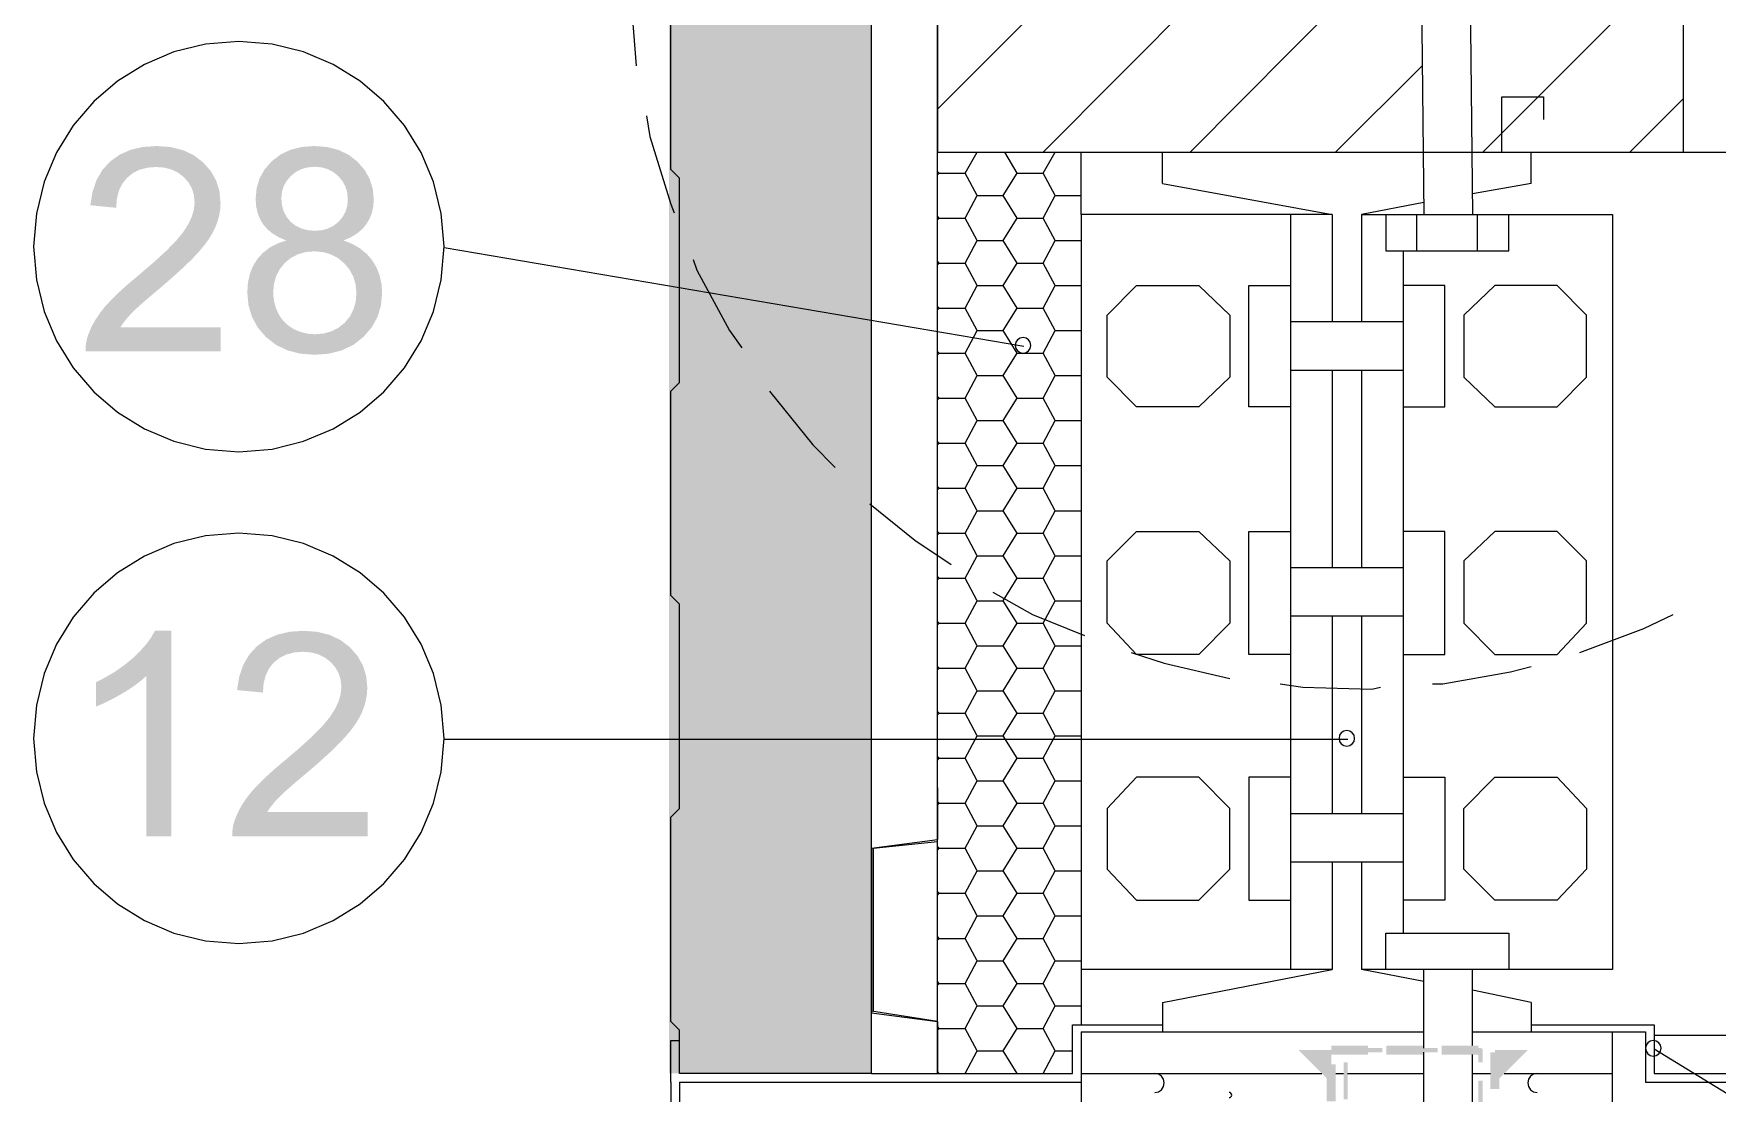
# Model space of a CAD drawing. Header units: millimetres. Extents: x 0 to 5940, y 0 to 8400.
# Drawn here: x 4492.7 to 4904.4, y 6431.9 to 6691 of the extents above; entities that cross this region are included whole.
import ezdxf

# ---------------------------------------------------------------- set-up
doc = ezdxf.new("R2010")
doc.units = ezdxf.units.MM
doc.header["$LTSCALE"] = 20
doc.layers.add('1-CORTE-LINEAS', color=7, linetype='Continuous')
doc.layers.add('1-CORTE-RELLENOS', color=9, linetype='Continuous')

msp = doc.modelspace()

# ---------------------------------------------------------------- hatches: boundary and pattern name
at = {"layer": '1-CORTE-RELLENOS'}
h = msp.add_hatch(color=51, dxfattribs=at)
h.dxf.hatch_style = 1
h.paths.add_polyline_path([(4697.58, 6763.89), (4697.58, 6436.82), (4648.05, 6436.82), (4648.05, 6763.89)])
h = msp.add_hatch(color=7, dxfattribs=at)
h.dxf.hatch_style = 1
h.paths.add_polyline_path([(4538.44, 6619.25), (4538.44, 6613.35), (4505.37, 6613.35), (4505.39, 6614.44), (4505.52, 6615.51), (4505.75, 6616.56), (4506.09, 6617.59), (4506.81, 6619.29), (4507.72, 6620.96), (4508.82, 6622.62), (4510.11, 6624.26), (4511.67, 6625.95), (4513.52, 6627.78), (4515.69, 6629.73), (4518.16, 6631.81), (4521.9, 6635), (4524.99, 6637.82), (4527.41, 6640.29), (4529.18, 6642.4), (4530.43, 6644.33), (4531.33, 6646.2), (4531.87, 6648.02), (4532.05, 6649.78), (4531.88, 6651.55), (4531.39, 6653.17), (4530.56, 6654.64), (4529.4, 6655.96), (4528, 6657.04), (4526.4, 6657.82), (4524.61, 6658.28), (4522.62, 6658.44), (4520.52, 6658.27), (4518.63, 6657.78), (4516.96, 6656.95), (4515.51, 6655.79), (4514.35, 6654.34), (4513.53, 6652.63), (4513.03, 6650.67), (4512.87, 6648.46), (4506.53, 6649.07), (4507.08, 6652.38), (4508.08, 6655.28), (4509.53, 6657.76), (4511.43, 6659.82), (4513.73, 6661.45), (4516.39, 6662.63), (4519.41, 6663.33), (4522.79, 6663.56), (4526.18, 6663.31), (4529.2, 6662.56), (4531.86, 6661.3), (4534.14, 6659.54), (4536, 6657.44), (4537.32, 6655.09), (4538.12, 6652.5), (4538.39, 6649.67), (4538.31, 6648.16), (4538.07, 6646.67), (4537.67, 6645.19), (4537.12, 6643.72), (4536.41, 6642.26), (4535.49, 6640.77), (4534.36, 6639.23), (4533.04, 6637.66), (4531.4, 6635.91), (4529.28, 6633.85), (4526.68, 6631.5), (4523.61, 6628.84), (4521.08, 6626.71), (4519.05, 6624.95), (4517.52, 6623.57), (4516.5, 6622.55), (4515.76, 6621.73), (4515.08, 6620.9), (4514.46, 6620.07), (4513.91, 6619.25)])
h = msp.add_hatch(color=7, dxfattribs=at)
h.dxf.hatch_style = 1
h.paths.add_polyline_path([(4552.31, 6639.73), (4550.41, 6638.73), (4548.78, 6637.47), (4547.41, 6635.95), (4546.32, 6634.21), (4545.55, 6632.28), (4545.08, 6630.14), (4544.93, 6627.79), (4545.21, 6624.67), (4546.06, 6621.81), (4547.47, 6619.21), (4549.45, 6616.88), (4551.91, 6614.97), (4554.72, 6613.61), (4557.89, 6612.79), (4561.41, 6612.52), (4564.92, 6612.79), (4568.08, 6613.61), (4570.88, 6614.97), (4573.32, 6616.88), (4575.32, 6619.18), (4576.75, 6621.73), (4577.61, 6624.55), (4577.89, 6627.63), (4577.74, 6629.86), (4577.28, 6631.94), (4576.53, 6633.86), (4575.47, 6635.62), (4574.14, 6637.18), (4572.53, 6638.51), (4570.64, 6639.61), (4568.47, 6640.47), (4570.22, 6641.23), (4571.73, 6642.14), (4573, 6643.21), (4574.03, 6644.44), (4574.83, 6645.79), (4575.4, 6647.25), (4575.74, 6648.82), (4575.85, 6650.5), (4575.6, 6653.13), (4574.84, 6655.54), (4573.59, 6657.76), (4571.83, 6659.76), (4569.68, 6661.43), (4567.21, 6662.61), (4564.42, 6663.33), (4561.3, 6663.56), (4558.21, 6663.33), (4555.44, 6662.63), (4553, 6661.45), (4550.88, 6659.82), (4549.17, 6657.86), (4547.94, 6655.68), (4547.21, 6653.28), (4546.97, 6650.67), (4547.08, 6648.91), (4547.42, 6647.29), (4547.99, 6645.8), (4548.79, 6644.44), (4549.84, 6643.21), (4551.14, 6642.14), (4552.68, 6641.23), (4554.47, 6640.47)])
h.paths.add_polyline_path([(4553.25, 6650.89), (4553.4, 6652.38), (4553.83, 6653.76), (4554.56, 6655.05), (4555.57, 6656.23), (4556.8, 6657.22), (4558.18, 6657.93), (4559.72, 6658.35), (4561.41, 6658.49), (4563.08, 6658.35), (4564.59, 6657.91), (4565.97, 6657.19), (4567.2, 6656.18), (4568.21, 6654.97), (4568.94, 6653.62), (4569.37, 6652.13), (4569.51, 6650.5), (4569.37, 6648.96), (4568.95, 6647.53), (4568.24, 6646.23), (4567.25, 6645.04), (4566.04, 6644.08), (4564.67, 6643.39), (4563.15, 6642.98), (4561.47, 6642.84), (4559.73, 6642.98), (4558.16, 6643.39), (4556.75, 6644.08), (4555.51, 6645.04), (4554.52, 6646.25), (4553.81, 6647.63), (4553.39, 6649.17)])
h.paths.add_polyline_path([(4551.27, 6627.79), (4551.44, 6629.85), (4551.97, 6631.73), (4552.85, 6633.43), (4554.08, 6634.96), (4555.6, 6636.21), (4557.31, 6637.1), (4559.21, 6637.64), (4561.3, 6637.82), (4563.41, 6637.64), (4565.33, 6637.09), (4567.07, 6636.18), (4568.63, 6634.9), (4569.93, 6633.34), (4570.86, 6631.6), (4571.42, 6629.68), (4571.61, 6627.57), (4571.43, 6625.48), (4570.89, 6623.58), (4569.99, 6621.87), (4568.74, 6620.35), (4567.21, 6619.12), (4565.49, 6618.24), (4563.57, 6617.71), (4561.47, 6617.54), (4560.08, 6617.62), (4558.74, 6617.87), (4557.44, 6618.28), (4556.17, 6618.86), (4555.03, 6619.61), (4554.03, 6620.49), (4553.18, 6621.51), (4552.48, 6622.66), (4551.95, 6623.92), (4551.57, 6625.19), (4551.34, 6626.48)])
h = msp.add_hatch(color=7, dxfattribs=at)
h.dxf.hatch_style = 1
h.paths.add_polyline_path([(4526.33, 6494.82), (4520.21, 6494.82), (4520.21, 6533.95), (4518.99, 6532.88), (4517.61, 6531.82), (4516.07, 6530.76), (4514.37, 6529.71), (4512.62, 6528.72), (4510.96, 6527.86), (4509.39, 6527.12), (4507.92, 6526.51), (4507.92, 6532.46), (4510.4, 6533.74), (4512.73, 6535.13), (4514.89, 6536.66), (4516.9, 6538.31), (4518.69, 6540.03), (4520.19, 6541.72), (4521.41, 6543.39), (4522.36, 6545.03), (4526.33, 6545.03)])
h = msp.add_hatch(color=7, dxfattribs=at)
h.dxf.hatch_style = 1
h.paths.add_polyline_path([(4574.32, 6500.71), (4574.32, 6494.82), (4541.25, 6494.82), (4541.27, 6495.9), (4541.4, 6496.98), (4541.63, 6498.03), (4541.97, 6499.06), (4542.69, 6500.76), (4543.6, 6502.43), (4544.7, 6504.09), (4545.99, 6505.73), (4547.55, 6507.42), (4549.4, 6509.24), (4551.57, 6511.2), (4554.04, 6513.28), (4557.78, 6516.46), (4560.87, 6519.29), (4563.3, 6521.75), (4565.06, 6523.87), (4566.31, 6525.79), (4567.21, 6527.67), (4567.75, 6529.49), (4567.93, 6531.25), (4567.76, 6533.02), (4567.27, 6534.64), (4566.44, 6536.11), (4565.28, 6537.43), (4563.88, 6538.51), (4562.29, 6539.29), (4560.49, 6539.75), (4558.5, 6539.91), (4556.4, 6539.74), (4554.51, 6539.24), (4552.84, 6538.42), (4551.39, 6537.26), (4550.23, 6535.81), (4549.41, 6534.1), (4548.91, 6532.14), (4548.75, 6529.93), (4542.41, 6530.54), (4542.96, 6533.85), (4543.96, 6536.75), (4545.41, 6539.22), (4547.31, 6541.28), (4549.61, 6542.92), (4552.27, 6544.09), (4555.29, 6544.8), (4558.67, 6545.03), (4562.06, 6544.78), (4565.08, 6544.02), (4567.74, 6542.76), (4570.02, 6541.01), (4571.88, 6538.9), (4573.2, 6536.56), (4574, 6533.97), (4574.27, 6531.14), (4574.19, 6529.63), (4573.95, 6528.13), (4573.55, 6526.65), (4573, 6525.19), (4572.29, 6523.73), (4571.37, 6522.23), (4570.25, 6520.7), (4568.92, 6519.13), (4567.28, 6517.37), (4565.16, 6515.32), (4562.56, 6512.96), (4559.5, 6510.31), (4556.96, 6508.18), (4554.93, 6506.42), (4553.4, 6505.03), (4552.38, 6504.02), (4551.64, 6503.2), (4550.96, 6502.37), (4550.34, 6501.54), (4549.79, 6500.71)])
h = msp.add_hatch(color=7, dxfattribs=at)
h.dxf.hatch_style = 1
h.paths.add_polyline_path([(4818.98, 6442.01), (4813.48, 6442.01), (4813.48, 6443.01), (4818.98, 6443.01), (4818.98, 6443.61), (4809.98, 6443.61), (4809.98, 6442.51), (4809.98, 6441.41), (4818.98, 6441.41)])
h = msp.add_hatch(color=7, dxfattribs=at)
h.dxf.hatch_style = 1
h.paths.add_polyline_path([(4813.48, 6443.01), (4813.48, 6442.01), (4822.48, 6442.01), (4822.48, 6443.01)])
h = msp.add_hatch(color=7, dxfattribs=at)
h.dxf.hatch_style = 1
h.paths.add_polyline_path([(4826.98, 6442.01), (4826.98, 6443.01), (4832.48, 6443.01), (4832.48, 6443.61), (4823.48, 6443.61), (4823.48, 6441.41), (4832.48, 6441.41), (4832.48, 6442.01)])
h = msp.add_hatch(color=7, dxfattribs=at)
h.dxf.hatch_style = 1
h.paths.add_polyline_path([(4826.98, 6442.01), (4835.98, 6442.01), (4835.98, 6443.01), (4826.98, 6443.01)])
h = msp.add_hatch(color=7, dxfattribs=at)
h.dxf.hatch_style = 1
h.paths.add_polyline_path([(4845.98, 6442.01), (4840.48, 6442.01), (4840.48, 6443.01), (4845.98, 6443.01), (4845.98, 6443.61), (4836.98, 6443.61), (4836.98, 6441.41), (4845.98, 6441.41)])
h = msp.add_hatch(color=7, dxfattribs=at)
h.dxf.hatch_style = 1
h.paths.add_polyline_path([(4846.98, 6442.51), (4846.95, 6442.73), (4846.85, 6442.89), (4846.69, 6442.98), (4846.48, 6443.01), (4840.48, 6443.01), (4840.48, 6442.01), (4845.98, 6442.01), (4845.98, 6439.51), (4846.98, 6439.51)])
h = msp.add_hatch(color=7, dxfattribs=at)
h.dxf.hatch_style = 1
h.paths.add_polyline_path([(4809.98, 6442.51), (4801.98, 6442.51), (4809.98, 6434.51)])
h = msp.add_hatch(color=7, dxfattribs=at)
h.dxf.hatch_style = 1
h.paths.add_polyline_path([(4809.98, 6434.51), (4808.88, 6435.61), (4808.88, 6430.01), (4811.08, 6430.01), (4811.08, 6439.01), (4809.98, 6439.01)])
h = msp.add_hatch(color=7, dxfattribs=at)
h.dxf.hatch_style = 1
h.paths.add_polyline_path([(4813.98, 6430.51), (4813.98, 6439.51), (4812.98, 6439.51), (4812.98, 6430.51)])
h = msp.add_hatch(color=7, dxfattribs=at)
h.dxf.hatch_style = 1
h.paths.add_polyline_path([(4851.08, 6435.61), (4849.98, 6434.51), (4849.98, 6442.01), (4848.88, 6442.01), (4848.88, 6433.01), (4851.08, 6433.01)])
h = msp.add_hatch(color=7, dxfattribs=at)
h.dxf.hatch_style = 1
h.paths.add_polyline_path([(4849.98, 6442.51), (4857.98, 6442.51), (4849.98, 6434.51)])
h = msp.add_hatch(color=7, dxfattribs=at)
h.dxf.hatch_style = 1
h.paths.add_polyline_path([(4845.98, 6435.01), (4845.98, 6426.01), (4846.98, 6426.01), (4846.98, 6435.01)])

# ---------------------------------------------------------------- linework, layer by layer
at = {"layer": '1-CORTE-LINEAS', "color": 7, "lineweight": 15}
for p, q in [((4831.36, 6771.25), (4832.62, 6646.79)), ((4843.21, 6771.25), (4844.48, 6646.79)), ((4697.58, 6436.82), (4697.58, 6763.2)), ((4748.81, 6646.79), (4748.81, 6662.03)), ((4768.7, 6662.03), (4858.88, 6662.03)), ((4768.7, 6654.41), (4768.7, 6662.03)), ((4858.88, 6654.41), (4858.88, 6662.03)), ((4768.7, 6654.41), (4810.19, 6646.79)), ((4858.88, 6654.41), (4844.48, 6651.87)), ((4832.62, 6649.75), (4817.38, 6646.79)), ((4800.03, 6646.79), (4800.03, 6462.22)), ((4810.19, 6646.79), (4810.19, 6620.55)), ((4817.38, 6646.79), (4817.38, 6620.55)), ((4830.93, 6637.9), (4830.93, 6646.79)), ((4845.74, 6637.9), (4845.74, 6646.79)), ((4593.03, 6638.76), (4734.84, 6614.63)), ((4827.54, 6637.9), (4827.54, 6471.1)), ((4827.54, 6620.55), (4800.03, 6620.55)), ((4827.54, 6608.69), (4800.03, 6608.69)), ((4810.19, 6608.69), (4810.19, 6560.43)), ((4817.38, 6608.69), (4817.38, 6560.43)), ((4827.54, 6560.43), (4800.03, 6560.43)), ((4827.54, 6548.58), (4800.03, 6548.58)), ((4810.19, 6548.58), (4810.19, 6500.32)), ((4817.38, 6548.58), (4817.38, 6500.32)), ((4593.03, 6518.52), (4813.99, 6518.52)), ((4827.54, 6500.32), (4800.03, 6500.32)), ((4697.58, 6491.86), (4713.67, 6493.97)), ((4698, 6491.86), (4713.67, 6493.55)), ((4697.58, 6491.86), (4697.58, 6451.63)), ((4698, 6491.86), (4698, 6452.06)), ((4827.54, 6488.47), (4800.03, 6488.47)), ((4810.19, 6488.47), (4810.19, 6462.22)), ((4817.38, 6488.47), (4817.38, 6462.22)), ((4748.81, 6462.22), (4748.81, 6448.67)), ((4768.7, 6454.18), (4810.19, 6462.22)), ((4832.62, 6459.25), (4817.38, 6462.22)), ((4832.62, 6443.01), (4832.62, 6462.22)), ((4844.48, 6443.61), (4844.48, 6462.22)), ((4858.88, 6454.18), (4844.48, 6457.14)), ((4768.7, 6454.18), (4768.7, 6446.97)), ((4768.7, 6454.18), (4768.7, 6446.97)), ((4858.88, 6454.18), (4858.88, 6446.97)), ((4713.67, 6449.52), (4713.67, 6436.82)), ((4713.67, 6449.52), (4713.67, 6436.82)), ((4748.81, 6446.97), (4832.62, 6446.97)), ((4844.48, 6446.97), (4886.81, 6446.97)), ((4888.93, 6446.13), (5614.09, 6446.13)), ((4832.62, 6428.36), (4832.62, 6442.01)), ((4844.48, 6428.36), (4844.48, 6441.41)), ((5007.45, 6369.93), (4888.93, 6442.74)), ((4697.58, 6436.82), (4650.59, 6436.82)), ((4650.59, 6434.71), (4748.81, 6434.71)), ((4697.58, 6436.82), (4746.69, 6436.82)), ((4811.08, 6436.82), (4812.98, 6436.82)), ((4813.98, 6436.82), (4832.62, 6436.82)), ((4844.48, 6436.82), (4848.88, 6436.82)), ((4888.93, 6436.82), (5614.09, 6436.82))]:
    msp.add_line(p, q, dxfattribs=at)
at = {"layer": '1-CORTE-LINEAS', "color": 7, "lineweight": 9}
for p, q in [((4713.67, 6436.82), (4713.67, 6763.2)), ((4755.15, 6622.23), (4762.36, 6629.44)), ((4762.36, 6629.44), (4777.59, 6629.44)), ((4785.21, 6622.23), (4777.59, 6629.44)), ((4842.37, 6622.23), (4849.99, 6629.44)), ((4865.23, 6629.44), (4849.99, 6629.44)), ((4872.42, 6622.23), (4865.23, 6629.44)), ((4755.15, 6607.01), (4755.15, 6622.23)), ((4785.21, 6622.23), (4785.21, 6607.01)), ((4842.37, 6622.23), (4842.37, 6607.01)), ((4872.42, 6607.01), (4872.42, 6622.23)), ((4755.15, 6607.01), (4762.36, 6599.8)), ((4785.21, 6607.01), (4777.59, 6599.8)), ((4842.37, 6607.01), (4849.99, 6599.8)), ((4872.42, 6607.01), (4865.23, 6599.8)), ((4777.59, 6599.8), (4762.36, 6599.8)), ((4849.99, 6599.8), (4865.23, 6599.8)), ((4755.15, 6562.12), (4762.36, 6569.32)), ((4762.36, 6569.32), (4777.59, 6569.32)), ((4785.21, 6562.12), (4777.59, 6569.32)), ((4842.37, 6562.12), (4849.99, 6569.32)), ((4865.23, 6569.32), (4849.99, 6569.32)), ((4872.42, 6562.12), (4865.23, 6569.32)), ((4755.15, 6546.88), (4755.15, 6562.12)), ((4785.21, 6562.12), (4785.21, 6546.88)), ((4842.37, 6562.12), (4842.37, 6546.88)), ((4872.42, 6546.88), (4872.42, 6562.12)), ((4755.15, 6546.88), (4762.36, 6539.26)), ((4785.21, 6546.88), (4777.59, 6539.26)), ((4842.37, 6546.88), (4849.99, 6539.26)), ((4872.42, 6546.88), (4865.23, 6539.26)), ((4777.59, 6539.26), (4762.36, 6539.26)), ((4849.99, 6539.26), (4865.23, 6539.26)), ((4755.15, 6501.59), (4762.36, 6509.21)), ((4777.59, 6509.21), (4762.36, 6509.21)), ((4785.21, 6501.59), (4777.59, 6509.21)), ((4842.37, 6501.59), (4849.99, 6509.21)), ((4849.99, 6509.21), (4865.23, 6509.21)), ((4872.42, 6501.59), (4865.23, 6509.21)), ((4755.15, 6501.59), (4755.15, 6486.77)), ((4785.21, 6486.77), (4785.21, 6501.59)), ((4842.37, 6486.77), (4842.37, 6501.59)), ((4872.42, 6501.59), (4872.42, 6486.77)), ((4755.15, 6486.77), (4762.36, 6479.15)), ((4785.21, 6486.77), (4777.59, 6479.15)), ((4842.37, 6486.77), (4849.99, 6479.15)), ((4872.42, 6486.77), (4865.23, 6479.15)), ((4762.36, 6479.15), (4777.59, 6479.15)), ((4865.23, 6479.15), (4849.99, 6479.15))]:
    msp.add_line(p, q, dxfattribs=at)
at = {"layer": '1-CORTE-LINEAS', "color": 7, "lineweight": 5}
for p, q in [((4713.67, 6672.61), (4804.26, 6763.2)), ((4739.5, 6662.03), (4831.36, 6754.32)), ((4775.48, 6662.03), (4831.78, 6718.76)), ((4847.02, 6662.03), (4896.12, 6711.14)), ((4811.03, 6662.03), (4832.2, 6683.2)), ((4883.01, 6662.03), (4896.12, 6675.15)), ((4720.44, 6656.96), (4723.4, 6662.03)), ((4733.14, 6656.96), (4730.18, 6662.03)), ((4739.5, 6656.96), (4742.46, 6662.03)), ((4714.09, 6656.96), (4713.67, 6657.37)), ((4713.67, 6656.53), (4714.09, 6656.96)), ((4714.09, 6656.96), (4720.44, 6656.96)), ((4723.4, 6651.45), (4720.44, 6656.96)), ((4729.75, 6651.45), (4733.14, 6656.96)), ((4733.14, 6656.96), (4739.5, 6656.96)), ((4742.46, 6651.45), (4739.5, 6656.96)), ((4720.44, 6645.95), (4723.4, 6651.45)), ((4723.4, 6651.45), (4729.75, 6651.45)), ((4733.14, 6645.95), (4729.75, 6651.45)), ((4739.5, 6645.95), (4742.46, 6651.45)), ((4742.46, 6651.45), (4748.81, 6651.45)), ((4714.09, 6645.95), (4713.67, 6646.38)), ((4713.67, 6645.52), (4714.09, 6645.95)), ((4714.09, 6645.95), (4720.44, 6645.95)), ((4723.4, 6640.44), (4720.44, 6645.95)), ((4729.75, 6640.44), (4733.14, 6645.95)), ((4733.14, 6645.95), (4739.5, 6645.95)), ((4742.46, 6640.44), (4739.5, 6645.95)), ((4720.44, 6634.94), (4723.4, 6640.44)), ((4723.4, 6640.44), (4729.75, 6640.44)), ((4733.14, 6634.94), (4729.75, 6640.44)), ((4739.5, 6634.94), (4742.46, 6640.44)), ((4742.46, 6640.44), (4748.81, 6640.44)), ((4714.09, 6634.94), (4713.67, 6635.37)), ((4713.67, 6634.51), (4714.09, 6634.94)), ((4714.09, 6634.94), (4720.44, 6634.94)), ((4723.4, 6629.44), (4720.44, 6634.94)), ((4729.75, 6629.44), (4733.14, 6634.94)), ((4733.14, 6634.94), (4739.5, 6634.94)), ((4742.46, 6629.44), (4739.5, 6634.94)), ((4720.44, 6623.93), (4723.4, 6629.44)), ((4723.4, 6629.44), (4729.75, 6629.44)), ((4733.14, 6623.93), (4729.75, 6629.44)), ((4739.5, 6623.93), (4742.46, 6629.44)), ((4742.46, 6629.44), (4748.81, 6629.44)), ((4714.09, 6623.93), (4713.67, 6624.35)), ((4713.67, 6623.51), (4714.09, 6623.93)), ((4714.09, 6623.93), (4720.44, 6623.93)), ((4723.4, 6618.43), (4720.44, 6623.93)), ((4729.75, 6618.43), (4733.14, 6623.93)), ((4733.14, 6623.93), (4739.5, 6623.93)), ((4742.46, 6618.43), (4739.5, 6623.93)), ((4720.44, 6612.93), (4723.4, 6618.43)), ((4723.4, 6618.43), (4729.75, 6618.43)), ((4733.14, 6612.93), (4729.75, 6618.43)), ((4739.5, 6612.93), (4742.46, 6618.43)), ((4742.46, 6618.43), (4748.81, 6618.43)), ((4714.09, 6612.93), (4713.67, 6613.34)), ((4713.67, 6612.5), (4714.09, 6612.93)), ((4714.09, 6612.93), (4720.44, 6612.93)), ((4723.4, 6607.42), (4720.44, 6612.93)), ((4729.75, 6607.42), (4733.14, 6612.93)), ((4733.14, 6612.93), (4739.5, 6612.93)), ((4742.46, 6607.42), (4739.5, 6612.93)), ((4720.44, 6601.92), (4723.4, 6607.42)), ((4723.4, 6607.42), (4729.75, 6607.42)), ((4733.14, 6601.92), (4729.75, 6607.42)), ((4739.5, 6601.92), (4742.46, 6607.42)), ((4742.46, 6607.42), (4748.81, 6607.42)), ((4714.09, 6601.92), (4713.67, 6602.35)), ((4713.67, 6601.49), (4714.09, 6601.92)), ((4714.09, 6601.92), (4720.44, 6601.92)), ((4723.4, 6596.42), (4720.44, 6601.92)), ((4729.75, 6596.42), (4733.14, 6601.92)), ((4733.14, 6601.92), (4739.5, 6601.92)), ((4742.46, 6596.42), (4739.5, 6601.92)), ((4720.44, 6590.91), (4723.4, 6596.42)), ((4723.4, 6596.42), (4729.75, 6596.42)), ((4733.14, 6590.91), (4729.75, 6596.42)), ((4739.5, 6590.91), (4742.46, 6596.42)), ((4742.46, 6596.42), (4748.81, 6596.42)), ((4714.09, 6590.91), (4713.67, 6591.34)), ((4713.67, 6590.48), (4714.09, 6590.91)), ((4714.09, 6590.91), (4720.44, 6590.91)), ((4723.4, 6585.41), (4720.44, 6590.91)), ((4729.75, 6585.41), (4733.14, 6590.91)), ((4733.14, 6590.91), (4739.5, 6590.91)), ((4742.46, 6585.41), (4739.5, 6590.91)), ((4720.44, 6579.9), (4723.4, 6585.41)), ((4723.4, 6585.41), (4729.75, 6585.41)), ((4733.14, 6579.9), (4729.75, 6585.41)), ((4739.5, 6579.9), (4742.46, 6585.41)), ((4742.46, 6585.41), (4748.81, 6585.41)), ((4714.09, 6579.9), (4713.67, 6580.33)), ((4713.67, 6579.49), (4714.09, 6579.9)), ((4714.09, 6579.9), (4720.44, 6579.9)), ((4723.4, 6574.4), (4720.44, 6579.9)), ((4729.75, 6574.4), (4733.14, 6579.9)), ((4733.14, 6579.9), (4739.5, 6579.9)), ((4742.46, 6574.4), (4739.5, 6579.9)), ((4720.44, 6568.9), (4723.4, 6574.4)), ((4723.4, 6574.4), (4729.75, 6574.4)), ((4733.14, 6568.9), (4729.75, 6574.4)), ((4739.5, 6568.9), (4742.46, 6574.4)), ((4742.46, 6574.4), (4748.81, 6574.4)), ((4714.09, 6568.9), (4713.67, 6569.32)), ((4713.67, 6568.48), (4714.09, 6568.9)), ((4714.09, 6568.9), (4720.44, 6568.9)), ((4723.4, 6563.39), (4720.44, 6568.9)), ((4729.75, 6563.39), (4733.14, 6568.9)), ((4733.14, 6568.9), (4739.5, 6568.9)), ((4742.46, 6563.39), (4739.5, 6568.9)), ((4720.44, 6557.89), (4723.4, 6563.39)), ((4723.4, 6563.39), (4729.75, 6563.39)), ((4733.14, 6557.89), (4729.75, 6563.39)), ((4739.5, 6557.89), (4742.46, 6563.39)), ((4742.46, 6563.39), (4748.81, 6563.39)), ((4714.09, 6557.89), (4713.67, 6558.32)), ((4713.67, 6557.47), (4714.09, 6557.89)), ((4714.09, 6557.89), (4720.44, 6557.89)), ((4723.4, 6552.39), (4720.44, 6557.89)), ((4729.75, 6552.39), (4733.14, 6557.89)), ((4733.14, 6557.89), (4739.5, 6557.89)), ((4742.46, 6552.39), (4739.5, 6557.89)), ((4720.44, 6546.88), (4723.4, 6552.39)), ((4723.4, 6552.39), (4729.75, 6552.39)), ((4733.14, 6546.88), (4729.75, 6552.39)), ((4739.5, 6546.88), (4742.46, 6552.39)), ((4742.46, 6552.39), (4748.81, 6552.39)), ((4714.09, 6546.88), (4713.67, 6547.31)), ((4713.67, 6546.47), (4714.09, 6546.88)), ((4714.09, 6546.88), (4720.44, 6546.88)), ((4723.4, 6541.38), (4720.44, 6546.88)), ((4729.75, 6541.38), (4733.14, 6546.88)), ((4733.14, 6546.88), (4739.5, 6546.88)), ((4742.46, 6541.38), (4739.5, 6546.88)), ((4720.44, 6535.89), (4723.4, 6541.38)), ((4723.4, 6541.38), (4729.75, 6541.38)), ((4733.14, 6535.89), (4729.75, 6541.38)), ((4739.5, 6535.89), (4742.46, 6541.38)), ((4742.46, 6541.38), (4748.81, 6541.38)), ((4714.09, 6535.89), (4713.67, 6536.3)), ((4713.67, 6535.46), (4714.09, 6535.89)), ((4714.09, 6535.89), (4720.44, 6535.89)), ((4723.4, 6530.37), (4720.44, 6535.89)), ((4729.75, 6530.37), (4733.14, 6535.89)), ((4733.14, 6535.89), (4739.5, 6535.89)), ((4742.46, 6530.37), (4739.5, 6535.89)), ((4720.44, 6524.87), (4723.4, 6530.37)), ((4723.4, 6530.37), (4729.75, 6530.37)), ((4733.14, 6524.87), (4729.75, 6530.37)), ((4739.5, 6524.87), (4742.46, 6530.37)), ((4742.46, 6530.37), (4748.81, 6530.37)), ((4714.09, 6524.87), (4713.67, 6525.3)), ((4713.67, 6524.45), (4714.09, 6524.87)), ((4714.09, 6524.87), (4720.44, 6524.87)), ((4723.4, 6519.38), (4720.44, 6524.87)), ((4729.75, 6519.38), (4733.14, 6524.87)), ((4733.14, 6524.87), (4739.5, 6524.87)), ((4742.46, 6519.38), (4739.5, 6524.87)), ((4720.44, 6513.86), (4723.4, 6519.38)), ((4723.4, 6519.38), (4729.75, 6519.38)), ((4733.14, 6513.86), (4729.75, 6519.38)), ((4739.5, 6513.86), (4742.46, 6519.38)), ((4742.46, 6519.38), (4748.81, 6519.38)), ((4714.09, 6513.86), (4713.67, 6514.29)), ((4713.67, 6513.44), (4714.09, 6513.86)), ((4714.09, 6513.86), (4720.44, 6513.86)), ((4723.4, 6508.37), (4720.44, 6513.86)), ((4729.75, 6508.37), (4733.14, 6513.86)), ((4733.14, 6513.86), (4739.5, 6513.86)), ((4742.46, 6508.37), (4739.5, 6513.86)), ((4720.44, 6502.85), (4723.4, 6508.37)), ((4723.4, 6508.37), (4729.75, 6508.37)), ((4733.14, 6502.85), (4729.75, 6508.37)), ((4739.5, 6502.85), (4742.46, 6508.37)), ((4742.46, 6508.37), (4748.81, 6508.37)), ((4714.09, 6502.85), (4713.67, 6503.28)), ((4713.67, 6502.44), (4714.09, 6502.85)), ((4714.09, 6502.85), (4720.44, 6502.85)), ((4723.4, 6497.36), (4720.44, 6502.85)), ((4729.75, 6497.36), (4733.14, 6502.85)), ((4733.14, 6502.85), (4739.5, 6502.85)), ((4742.46, 6497.36), (4739.5, 6502.85)), ((4720.44, 6491.86), (4723.4, 6497.36)), ((4723.4, 6497.36), (4729.75, 6497.36)), ((4733.14, 6491.86), (4729.75, 6497.36)), ((4739.5, 6491.86), (4742.46, 6497.36)), ((4742.46, 6497.36), (4748.81, 6497.36)), ((4714.09, 6491.86), (4713.67, 6492.27)), ((4713.67, 6491.43), (4714.09, 6491.86)), ((4714.09, 6491.86), (4720.44, 6491.86)), ((4723.4, 6486.35), (4720.44, 6491.86)), ((4729.75, 6486.35), (4733.14, 6491.86)), ((4733.14, 6491.86), (4739.5, 6491.86)), ((4742.46, 6486.35), (4739.5, 6491.86)), ((4720.44, 6480.85), (4723.4, 6486.35)), ((4723.4, 6486.35), (4729.75, 6486.35)), ((4733.14, 6480.85), (4729.75, 6486.35)), ((4739.5, 6480.85), (4742.46, 6486.35)), ((4742.46, 6486.35), (4748.81, 6486.35)), ((4714.09, 6480.85), (4713.67, 6481.27)), ((4713.67, 6480.42), (4714.09, 6480.85)), ((4714.09, 6480.85), (4720.44, 6480.85)), ((4723.4, 6475.35), (4720.44, 6480.85)), ((4729.75, 6475.35), (4733.14, 6480.85)), ((4733.14, 6480.85), (4739.5, 6480.85)), ((4742.46, 6475.35), (4739.5, 6480.85)), ((4720.44, 6469.84), (4723.4, 6475.35)), ((4723.4, 6475.35), (4729.75, 6475.35)), ((4733.14, 6469.84), (4729.75, 6475.35)), ((4739.5, 6469.84), (4742.46, 6475.35)), ((4742.46, 6475.35), (4748.81, 6475.35)), ((4714.09, 6469.84), (4713.67, 6470.26)), ((4713.67, 6469.42), (4714.09, 6469.84)), ((4714.09, 6469.84), (4720.44, 6469.84)), ((4723.4, 6464.34), (4720.44, 6469.84)), ((4729.75, 6464.34), (4733.14, 6469.84)), ((4733.14, 6469.84), (4739.5, 6469.84)), ((4742.46, 6464.34), (4739.5, 6469.84)), ((4720.44, 6458.84), (4723.4, 6464.34)), ((4723.4, 6464.34), (4729.75, 6464.34)), ((4733.14, 6458.84), (4729.75, 6464.34)), ((4739.5, 6458.84), (4742.46, 6464.34)), ((4742.46, 6464.34), (4748.81, 6464.34)), ((4810.19, 6462.22), (4748.81, 6462.22)), ((4714.09, 6458.84), (4713.67, 6459.25)), ((4713.67, 6458.41), (4714.09, 6458.84)), ((4714.09, 6458.84), (4720.44, 6458.84)), ((4723.4, 6453.33), (4720.44, 6458.84)), ((4729.75, 6453.33), (4733.14, 6458.84)), ((4733.14, 6458.84), (4739.5, 6458.84)), ((4742.46, 6453.33), (4739.5, 6458.84)), ((4720.44, 6447.83), (4723.4, 6453.33)), ((4723.4, 6453.33), (4729.75, 6453.33)), ((4733.14, 6447.83), (4729.75, 6453.33)), ((4739.5, 6447.83), (4742.46, 6453.33)), ((4742.46, 6453.33), (4748.81, 6453.33)), ((4714.09, 6447.83), (4713.67, 6448.26)), ((4713.67, 6447.4), (4714.09, 6447.83)), ((4714.09, 6447.83), (4720.44, 6447.83)), ((4723.4, 6442.32), (4720.44, 6447.83)), ((4729.75, 6442.32), (4733.14, 6447.83)), ((4733.14, 6447.83), (4739.5, 6447.83)), ((4742.46, 6442.32), (4739.5, 6447.83)), ((4720.44, 6436.82), (4723.4, 6442.32)), ((4723.4, 6442.32), (4729.75, 6442.32)), ((4733.14, 6436.82), (4729.75, 6442.32)), ((4739.5, 6436.82), (4742.46, 6442.32)), ((4742.46, 6442.32), (4746.69, 6442.32)), ((4650.59, 6434.71), (4650.59, 6397.45)), ((4714.09, 6436.82), (4713.67, 6437.25)), ((4714.09, 6436.82), (4720.44, 6436.82)), ((4733.14, 6436.82), (4739.5, 6436.82))]:
    msp.add_line(p, q, dxfattribs=at)
at = {"layer": '1-CORTE-LINEAS', "color": 7, "lineweight": 15}
for points in [[(4650.59, 6436.82), (4650.59, 6447.4), (4648.48, 6449.52), (4648.48, 6499.48), (4650.59, 6501.59), (4650.59, 6551.54), (4648.48, 6553.66), (4648.48, 6603.62), (4650.59, 6605.72), (4650.59, 6655.68), (4648.48, 6657.8), (4648.48, 6707.75), (4650.59, 6709.88), (4650.59, 6759.82), (4648.48, 6761.94)], [(4896.12, 6662.03), (4896.12, 6747.96), (4902.98, 6747.96)], [(4638.74, 6707.75), (4638.74, 6699.71), (4640, 6683.2)], [(4642.55, 6670.92), (4643.39, 6665.85), (4648.48, 6649.34), (4649.32, 6647.22)], [(4823.31, 6646.79), (4823.31, 6637.9), (4853.36, 6637.9), (4853.36, 6646.79)], [(4653.98, 6635.79), (4654.83, 6633.24), (4662.86, 6618.43), (4665.83, 6614.2)], [(4800.03, 6599.8), (4789.86, 6599.8), (4789.86, 6629.44), (4800.03, 6629.44)], [(4827.54, 6599.8), (4837.71, 6599.8), (4837.71, 6629.44), (4827.54, 6629.44)], [(4736.53, 6614.83), (4736.38, 6615.57), (4735.97, 6616.18), (4735.37, 6616.58), (4734.62, 6616.73), (4733.88, 6616.58), (4733.28, 6616.18), (4732.87, 6615.57), (4732.72, 6614.83), (4732.87, 6614.09), (4733.28, 6613.49), (4733.88, 6613.08), (4734.62, 6612.93), (4735.37, 6613.08), (4735.97, 6613.49), (4736.38, 6614.09), (4736.53, 6614.83)], [(4672.61, 6603.62), (4683.19, 6590.48), (4688.69, 6584.98)], [(4697.16, 6576.1), (4708.16, 6567.21), (4717.06, 6561.28)], [(4800.03, 6539.26), (4789.86, 6539.26), (4789.86, 6569.32), (4800.03, 6569.32)], [(4827.54, 6539.26), (4837.71, 6539.26), (4837.71, 6569.32), (4827.54, 6569.32)], [(4727.22, 6554.5), (4736.95, 6549), (4749.65, 6543.92)], [(4870.73, 6539.69), (4886.4, 6545.61), (4893.59, 6549)], [(4761.08, 6539.69), (4769.12, 6537.15), (4785.21, 6533.34)], [(4834.75, 6532.07), (4837.28, 6532.07), (4853.79, 6535.03), (4858.88, 6536.3)], [(4797.48, 6532.07), (4803, 6531.23), (4819.92, 6530.8), (4822.04, 6531.23)], [(4815.69, 6518.73), (4815.54, 6519.48), (4815.13, 6520.08), (4814.53, 6520.49), (4813.79, 6520.64), (4813.05, 6520.49), (4812.44, 6520.08), (4812.03, 6519.48), (4811.89, 6518.73), (4812.03, 6517.99), (4812.44, 6517.39), (4813.05, 6516.98), (4813.79, 6516.83), (4814.53, 6516.98), (4815.13, 6517.39), (4815.54, 6517.99), (4815.69, 6518.73)], [(4800.03, 6509.21), (4789.86, 6509.21), (4789.86, 6479.15), (4800.03, 6479.15)], [(4827.54, 6509.21), (4837.71, 6509.21), (4837.71, 6479.15), (4827.54, 6479.15)], [(4713.67, 6493.55), (4713.67, 6506.67), (4713.67, 6493.97)], [(4823.31, 6462.22), (4823.31, 6471.1), (4853.36, 6471.1), (4853.36, 6462.22)], [(4697.58, 6451.63), (4713.67, 6449.52), (4697.58, 6452.06)], [(4746.69, 6436.82), (4746.69, 6448.67), (4768.7, 6448.67)], [(4858.88, 6448.67), (4888.93, 6448.67), (4888.93, 6436.82)], [(4648.48, 6434.71), (4648.48, 6444.87), (4650.59, 6444.87)], [(4748.81, 6446.97), (4748.81, 6436.82), (4807.67, 6436.82)], [(4852.28, 6436.82), (4878.77, 6436.82), (4878.77, 6446.97)], [(4886.81, 6446.97), (4886.81, 6434.71), (4918.99, 6434.71), (4918.99, 6436.82)], [(4890.63, 6442.96), (4890.48, 6443.7), (4890.07, 6444.31), (4889.46, 6444.72), (4888.71, 6444.87), (4887.97, 6444.72), (4887.37, 6444.31), (4886.96, 6443.7), (4886.81, 6442.96), (4886.96, 6442.22), (4887.37, 6441.61), (4887.97, 6441.2), (4888.71, 6441.05), (4889.46, 6441.2), (4890.07, 6441.61), (4890.48, 6442.22), (4890.63, 6442.96)], [(4648.48, 6434.71), (4648.48, 6424.97), (4650.59, 6424.97)], [(4766.8, 6432.16), (4767.7, 6432.34), (4768.44, 6432.84), (4768.94, 6433.59), (4769.12, 6434.49), (4768.94, 6435.39), (4768.44, 6436.13), (4767.7, 6436.64), (4766.8, 6436.82)], [(4860.35, 6436.82), (4859.45, 6436.64), (4858.71, 6436.13), (4858.2, 6435.39), (4858.02, 6434.49), (4858.2, 6433.59), (4858.71, 6432.84), (4859.45, 6432.34), (4860.35, 6432.16)]]:
    msp.add_lwpolyline(points, dxfattribs=at)
at = {"layer": '1-CORTE-LINEAS', "color": 7, "lineweight": 25}
for points in [[(4713.67, 6763.2), (4713.67, 6662.03), (4768.7, 6662.03)], [(4851.67, 6662.03), (4943.96, 6662.03), (4982.48, 6713.25)], [(4851.67, 6662.03), (4851.67, 6675.58), (4861.84, 6675.58), (4861.84, 6670.08)]]:
    msp.add_lwpolyline(points, dxfattribs=at)
at = {"layer": '1-CORTE-LINEAS', "color": 7, "lineweight": 9}
for points in [[(4593.03, 6638.96), (4592.37, 6647.1), (4590.47, 6654.81), (4587.43, 6662.01), (4583.35, 6668.58), (4578.33, 6674.43), (4572.49, 6679.44), (4565.91, 6683.52), (4558.71, 6686.56), (4550.99, 6688.47), (4542.85, 6689.12), (4534.72, 6688.47), (4527, 6686.56), (4519.8, 6683.52), (4513.23, 6679.44), (4507.39, 6674.43), (4502.37, 6668.58), (4498.29, 6662.01), (4495.25, 6654.81), (4493.35, 6647.1), (4492.69, 6638.96), (4493.35, 6630.82), (4495.25, 6623.1), (4498.29, 6615.91), (4502.37, 6609.33), (4507.39, 6603.49), (4513.23, 6598.48), (4519.8, 6594.4), (4527, 6591.36), (4534.72, 6589.46), (4542.85, 6588.8), (4550.99, 6589.46), (4558.71, 6591.36), (4565.91, 6594.4), (4572.49, 6598.48), (4578.33, 6603.49), (4583.35, 6609.33), (4587.43, 6615.91), (4590.47, 6623.1), (4592.37, 6630.82), (4593.03, 6638.96)], [(4593.03, 6518.73), (4592.37, 6526.87), (4590.47, 6534.59), (4587.43, 6541.79), (4583.35, 6548.36), (4578.33, 6554.21), (4572.49, 6559.22), (4565.91, 6563.3), (4558.71, 6566.34), (4550.99, 6568.25), (4542.85, 6568.9), (4534.72, 6568.25), (4527, 6566.34), (4519.8, 6563.3), (4513.23, 6559.22), (4507.39, 6554.21), (4502.37, 6548.36), (4498.29, 6541.79), (4495.25, 6534.59), (4493.35, 6526.87), (4492.69, 6518.73), (4493.35, 6510.59), (4495.25, 6502.88), (4498.29, 6495.68), (4502.37, 6489.11), (4507.39, 6483.26), (4513.23, 6478.25), (4519.8, 6474.17), (4527, 6471.13), (4534.72, 6469.23), (4542.85, 6468.57), (4550.99, 6469.23), (4558.71, 6471.13), (4565.91, 6474.17), (4572.49, 6478.25), (4578.33, 6483.26), (4583.35, 6489.11), (4587.43, 6495.68), (4590.47, 6502.88), (4592.37, 6510.59), (4593.03, 6518.73)]]:
    msp.add_lwpolyline(points, dxfattribs=at)
at = {"layer": '1-CORTE-LINEAS', "color": 7, "lineweight": 5}
for points in [[(4810.19, 6646.79), (4748.81, 6646.79), (4748.81, 6462.22)], [(4817.38, 6646.79), (4878.77, 6646.79), (4878.77, 6462.22), (4817.38, 6462.22)], [(4748.81, 6436.82), (4748.81, 6376.71), (4767, 6376.71)], [(4860.57, 6376.71), (4878.77, 6376.71), (4878.77, 6436.82)]]:
    msp.add_lwpolyline(points, dxfattribs=at)
at = {"layer": '1-CORTE-LINEAS', "color": 7, "lineweight": 13}
msp.add_lwpolyline([(4785, 6430.89), (4785.25, 6430.94), (4785.45, 6431.08), (4785.58, 6431.28), (4785.63, 6431.53), (4785.58, 6431.78), (4785.45, 6431.98), (4785.25, 6432.11), (4785, 6432.16)], dxfattribs=at)

doc.saveas('drawing.dxf')
